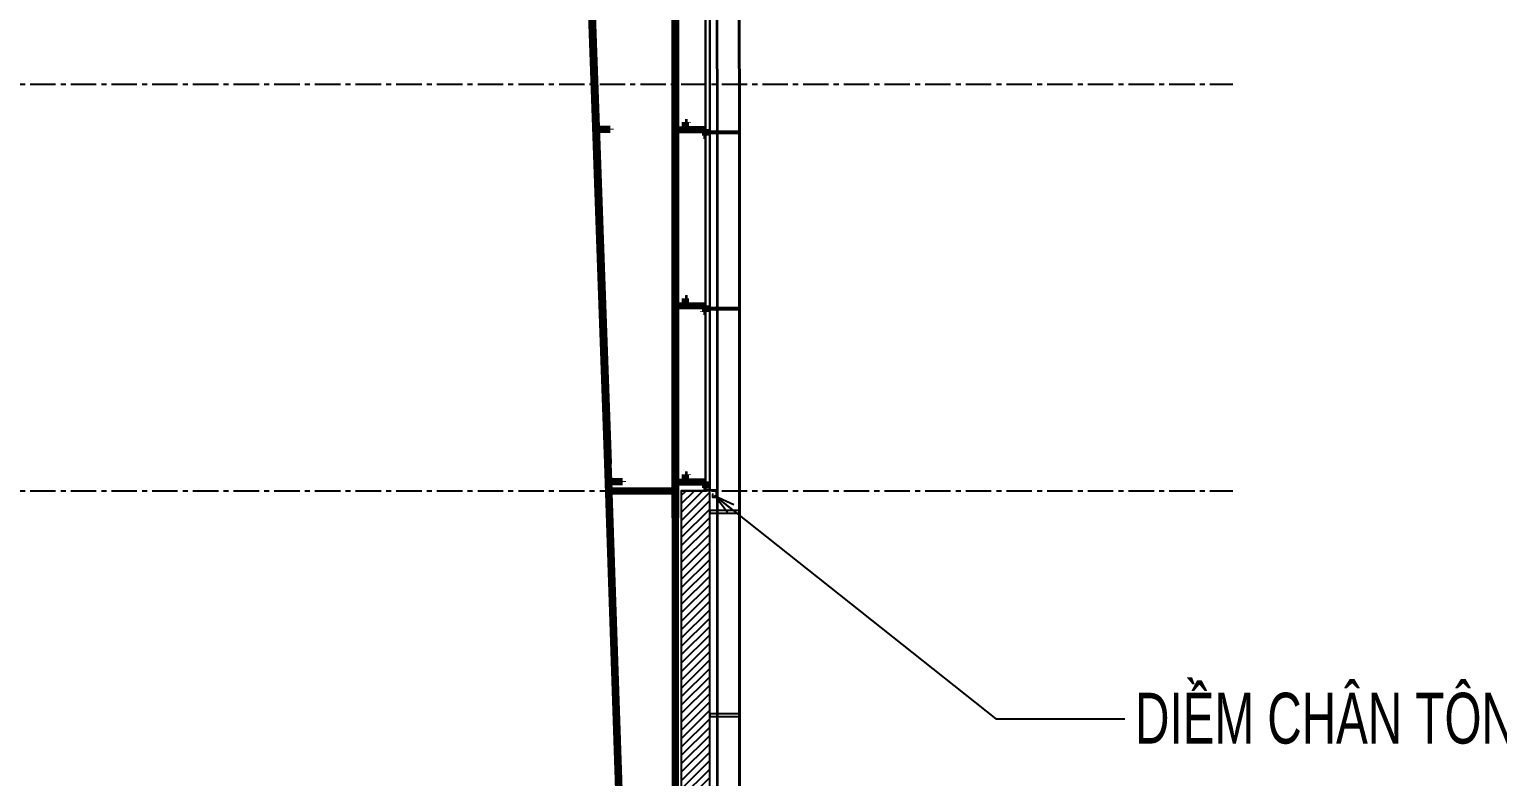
# Model space of a CAD drawing. Header units: inches. Extents: x 2 to 32666, y -5537 to 22.
# Drawn here: x 14762.9 to 14835.1, y -3882.3 to -3845.6 of the extents above; entities that cross this region are included whole.
import ezdxf

# ---------------------------------------------------------------- set-up
doc = ezdxf.new("R2010")
doc.units = ezdxf.units.IN
doc.header["$MEASUREMENT"] = 0
doc.linetypes.add('CENTER', pattern=[2, 1.25, -0.25, 0.25, -0.25])
doc.linetypes.add('DASHED2', pattern=[0.375, 0.25, -0.125])
for name, color, linetype in [('1', 1, 'Continuous'), ('2', 2, 'Continuous'), ('3', 3, 'Continuous'), ('4', 4, 'Continuous'), ('6', 6, 'Continuous'), ('9', 9, 'Continuous'), ('STRUCTURE', 1, 'Continuous'), ('Tim truc', 8, 'Continuous')]:
    doc.layers.add(name, color=color, linetype=linetype)
doc.styles.add('ST1', font='vnshx.shx', dxfattribs={"width": 0.7})
doc.styles.add('ST1H', font='vnshxh.shx', dxfattribs={"width": 0.7})
doc.dimstyles.new('175', dxfattribs={"dimtxt": 2.5, "dimasz": 1, "dimexe": 1, "dimexo": 0, "dimgap": 1, "dimtad": 1, "dimdec": 0, "dimlfac": 175, "dimzin": 0, "dimdsep": 46, "dimtxsty": 'ST1', "dimblk1": 'ARCHTICK', "dimblk2": 'ARCHTICK', "dimsah": 1, "dimcen": 1, "dimdle": 1, "dimclrd": 8, "dimclre": 8, "dimclrt": 3, "dimadec": 0, "dimazin": 0, "dimtfac": 1, "dimtdec": 0, "dimtix": 1, "dimtmove": 1, "dimatfit": 3, "dimldrblk": 'DOTSMALL', "dimfxl": 0, "dimtfill": 1, "dimtolj": 1, "dimtzin": 0, "dimlwd": -1, "dimlwe": -1, "dimarcsym": 0})

# ---------------------------------------------------------------- blocks, each defined once
blk = doc.blocks.new('HFR-1')
at = {"layer": 'STRUCTURE', "color": 1, "linetype": 'Continuous'}
for p, q in [((-6, 0), (6, 0)), ((-5, 1), (-3, 1)), ((5, 1), (3, 1)), ((-2, -1), (-3, -2)), ((-3, -2), (3, -1)), ((-3, -2), (3, -2)), ((-3, -2), (-2, -3)), ((-2, -2), (-3, -2)), ((-3, -2), (-2, -2)), ((-3, -3), (3, -3)), ((-3, -3), (-2, -3)), ((-2, -3), (-3, -3)), ((-2, -3), (-3, -4)), ((-3, -4), (3, -4)), ((-3, -4), (3, -4)), ((-3, -4), (-2, -4)), ((-3, -4), (-2, -5)), ((-2, -4), (-3, -4)), ((-3, -5), (3, -5)), ((-3, -5), (-2, -5)), ((-2, -5), (-3, -5)), ((-2, -5), (-3, -6)), ((-3, -6), (3, -6)), ((-3, -7), (3, -6)), ((-3, -6), (-2, -6)), ((-2, -6), (-3, -7)), ((-3, -7), (3, -7)), ((-3, -7), (-2, -7)), ((-3, -7), (-2, -8)), ((-2, -7), (-3, -7)), ((-3, -8), (3, -8)), ((-3, -8), (-2, -8)), ((-2, -8), (-3, -8)), ((-2, -8), (-3, -9)), ((-3, -9), (3, -9)), ((-3, -9), (-2, -9)), ((-3, -9), (3, -9)), ((-3, -9), (-2, -10)), ((-2, -9), (-3, -9)), ((-2, -10), (-3, -11)), ((-3, -10), (2, -10)), ((-3, -10), (-2, -10)), ((-2, -10), (-3, -10)), ((-3, -12), (1, -11)), ((-3, -11), (1, -11)), ((-3, -11), (-2, -11)), ((-2, -11), (-3, -12)), ((-3, -12), (-2, -12)), ((2, -1), (-2, -1)), ((-2, -3), (2, -2)), ((2, -2), (-2, -2)), ((-2, -2), (2, -2)), ((2, -2), (-2, -3)), ((-2, -3), (2, -3)), ((2, -3), (-2, -3)), ((-2, -4), (2, -4)), ((2, -4), (-2, -4)), ((-2, -5), (2, -5)), ((-2, -5), (2, -5)), ((2, -5), (-2, -5)), ((2, -5), (-2, -5)), ((-2, -6), (2, -6)), ((2, -6), (-2, -6)), ((-2, -7), (2, -7)), ((-2, -8), (2, -7)), ((2, -7), (-2, -7)), ((2, -7), (-2, -8)), ((-2, -8), (2, -8)), ((2, -8), (-2, -8)), ((-2, -9), (2, -9)), ((2, -9), (-2, -9)), ((1, -10), (-2, -10)), ((-2, -10), (2, -10)), ((-2, -10), (1, -10)), ((2, -10), (-2, -10)), ((-2, -11), (1, -11)), ((1, -11), (-2, -11)), ((-2, -12), (0, -12)), ((-2, -17), (-2, -12)), ((-2, -17), (-2, -17)), ((-2, -17), (0, -20)), ((-1, -17), (0, -20)), ((0, -19), (1, -17)), ((0, -20), (2, -17)), ((2, -2), (3, -1)), ((3, -1), (2, -1)), ((2, -2), (3, -2)), ((3, -2), (2, -2)), ((3, -3), (2, -2)), ((2, -3), (3, -3)), ((3, -4), (2, -3)), ((2, -4), (3, -4)), ((2, -5), (3, -4)), ((3, -4), (2, -4)), ((2, -5), (3, -5)), ((3, -5), (2, -5)), ((3, -6), (2, -5)), ((2, -6), (3, -6)), ((2, -7), (3, -6)), ((3, -6), (2, -6)), ((2, -7), (3, -7)), ((3, -7), (2, -7)), ((3, -8), (2, -7)), ((2, -8), (3, -8)), ((3, -9), (2, -8)), ((2, -9), (3, -9)), ((2, -10), (3, -9)), ((3, -9), (2, -9)), ((3, -11), (2, -10)), ((2, -10), (2, -10)), ((2, -16), (2, -10)), ((2, -10), (2, -10)), ((2, -10), (3, -10)), ((3, -10), (2, -10)), ((2, -10), (3, -10)), ((2, -11), (2, -11)), ((2, -11), (3, -11)), ((2, -11), (3, -11)), ((2, -11), (3, -11)), ((2, -12), (3, -11)), ((3, -11), (2, -11)), ((2, -11), (2, -11)), ((2, -17), (2, -12)), ((2, -12), (2, -12))]:
    blk.add_line(p, q, dxfattribs=at)
at = {"layer": 'STRUCTURE', "color": 1, "linetype": 'Continuous', "ltscale": 8}
for p in [(-3, 1), (3, 1)]:
    blk.add_line(p, (0, 1), dxfattribs=at)
at = {"layer": 'STRUCTURE', "color": 1, "linetype": 'DASHED2'}
for p in [(-2, 1), (2, 1)]:
    blk.add_line(p, (0, 0), dxfattribs=at)
at = {"layer": 'STRUCTURE', "color": 1, "linetype": 'Continuous', "ltscale": 8}
for centre, start, end in [((-5, 0), 130.41, 194.8062), ((5, 0), 345.1938, 49.59)]:
    blk.add_arc(centre, 0.801, start, end, dxfattribs=at)
at = {"layer": 'STRUCTURE', "color": 1, "linetype": 'Continuous'}
for centre, radius, start, end in [((-7, -9), 9.14, 58.065, 78.8402), ((5, -4), 3.83, 84.2039, 134.3621), ((-2, -17), 0.59, 34.2302, 144.5641), ((-1, -10), 1.93, 296.6041, 355.3922), ((0, -19), 0.331, 231.6348, 305.4287), ((2, -10), 0.444, 15.9762, 172.6971), ((-1, -16), 2.2, 324.0048, 357.8268)]:
    blk.add_arc(centre, radius, start, end, dxfattribs=at)
blk = doc.blocks.new('Short_Self_drilling')
at = {"layer": 'STRUCTURE', "color": 1, "linetype": 'Continuous'}
for p, q in [((6, 2), (-6, 2)), ((5, 4), (-5, 4)), ((-3, 3), (-5, 3)), ((3, 7), (-3, 7)), ((-3, 4), (-3, 7)), ((3, 3), (-3, 3)), ((-2, 3), (-2, 3)), ((6, 0), (0, 0)), ((2, 3), (2, 3)), ((2, -1), (2, 0)), ((3, 4), (3, 7)), ((5, 3), (3, 3)), ((3, -1), (-3, 0)), ((3, -3), (-3, -2)), ((3, -4), (-3, -3)), ((3, -6), (-3, -5)), ((3, -7), (-3, -6)), ((-2, -8), (-3, -8)), ((-2, -1), (-2, -1)), ((-2, -3), (-2, -2)), ((-2, -4), (-2, -4)), ((-2, -6), (-2, -5)), ((-2, -7), (-2, -7)), ((-2, -12), (-2, -8)), ((3, -9), (-1, -8)), ((2, -2), (2, -2)), ((2, -4), (2, -3)), ((2, -5), (2, -5)), ((2, -7), (2, -6)), ((2, -8), (2, -8)), ((2, -12), (2, -9))]:
    blk.add_line(p, q, dxfattribs=at)
blk.add_lwpolyline([(6, 1), (6, 2), (2, 3), (-2, 3), (-6, 2), (-6, 1)], close=True, dxfattribs=at)
for points in [[(-6, 1, -0.088869), (-6, 0), (0, 0)], [(0, 4), (0, 6, 0.338878), (-3, 6), (-3, 4)], [(3, 4), (3, 6, 0.338878), (0, 6), (0, 4)], [(0, -14), (-1, -12, -0.148657), (-1, -11), (-2, -8, -0.815006), (-1, -8, 0.150833), (-1, -9)], [(2, -12), (0, -14, -0.333596), (0, -14), (-2, -12)], [(2, -12), (2, -12, 0.52242), (1, -12), (0, -14)]]:
    blk.add_lwpolyline(points, format="xyb", dxfattribs=at)
for points in [[(3, -1), (2, -2), (-2, -1), (-3, 0), (-2, 0)], [(3, -3), (2, -3), (-2, -2), (-3, -2), (-2, -1), (2, -2), (3, -3)], [(3, -4), (2, -5), (-2, -4), (-3, -3), (-2, -3), (2, -4), (3, -4)], [(3, -6), (2, -6), (-2, -5), (-3, -5), (-2, -4), (2, -5), (3, -6)], [(3, -7), (2, -8), (-2, -7), (-3, -6), (-2, -6), (2, -7), (3, -7)], [(-2, -9), (-2, -8), (-3, -8), (-2, -7), (-2, -8)], [(-1, 0), (2, -1), (3, -1)], [(-1, -8), (2, -8), (3, -9)], [(3, -9), (2, -9), (-1, -9)]]:
    blk.add_lwpolyline(points, dxfattribs=at)
for centre, radius, start, end in [((-5, 3), 0.455, 109.7949, 250.2674), ((-3, 7), 0.429, 90.0311, 180.0311), ((3, 7), 0.429, 0.0311, 90.0311), ((5, 3), 0.435, 279.7276, 80.3347), ((10, 0), 3.74, 162.2963, 182.6103)]:
    blk.add_arc(centre, radius, start, end, dxfattribs=at)
blk = doc.blocks.new('_ArchTick')
at = {"color": 0, "linetype": 'ByBlock', "const_width": 0.15}
blk.add_lwpolyline([(-0.5, -0.5), (0.5, 0.5)], dxfattribs=at)

msp = doc.modelspace()

# ---------------------------------------------------------------- hatches: boundary and pattern name
at = {"layer": '9'}
h = msp.add_hatch(dxfattribs=at)
h.set_pattern_fill('ANSI31', color=256, scale=2.333333)
h.set_pattern_definition([(45, (-1232.51413, 641.4078), (-0.206239478, 0.206239478), [])])
h.paths.add_polyline_path([(14794.9226, -3908.2436), (14796.3226, -3908.2436), (14796.3226, -3868.2436), (14794.9226, -3868.2436)])

# ---------------------------------------------------------------- linework, layer by layer
at = {"layer": '1'}
for points in [[(14796.1226, -3850.5643), (14797.8043, -3850.5643), (14797.8043, -3850.6761), (14796.1226, -3850.6761)], [(14796.6816, -3850.5643), (14796.6273, -3850.5643), (14796.6273, -3850.6761), (14796.6816, -3850.6761)], [(14796.1226, -3859.231), (14797.8043, -3859.231), (14797.8043, -3859.3427), (14796.1226, -3859.3428)], [(14796.6816, -3859.231), (14796.6273, -3859.231), (14796.6273, -3859.3428), (14796.6816, -3859.3428)], [(14797.8074, -3869.2147), (14796.3226, -3869.2147), (14796.3226, -3869.3488), (14797.8074, -3869.3488)], [(14797.8074, -3879.2147), (14796.3226, -3879.2147), (14796.3226, -3879.3488), (14797.8074, -3879.3488)]]:
    msp.add_lwpolyline(points, close=True, dxfattribs=at)
at = {"layer": '2', "lineweight": 100}
for p, q in [((14789.9893, -3830.5674), (14791.2755, -3866.9134)), ((14790.0559, -3830.5651), (14791.3421, -3866.9111)), ((14794.5893, -3830.5651), (14794.5893, -3869.5769)), ((14794.6559, -3830.5651), (14794.6559, -3869.5769)), ((14795.1226, -3850.4735), (14795.1226, -3850.1202)), ((14795.1226, -3850.1202), (14795.2226, -3850.1202)), ((14795.2226, -3850.1302), (14795.1326, -3850.1302)), ((14795.1326, -3850.1302), (14795.1326, -3850.4635)), ((14795.2226, -3850.1202), (14795.2226, -3850.1302)), ((14790.7619, -3850.4402), (14791.4285, -3850.4402)), ((14790.7619, -3850.4402), (14790.7619, -3850.4735)), ((14790.7619, -3850.4735), (14791.4285, -3850.4735)), ((14791.4285, -3850.4402), (14791.4285, -3850.4735)), ((14794.6559, -3850.4735), (14795.1226, -3850.4735)), ((14796.0226, -3850.5069), (14794.6559, -3850.5069)), ((14795.1326, -3850.4635), (14795.1226, -3850.4535)), ((14795.1226, -3850.4735), (14796.1126, -3850.4735)), ((14795.1426, -3850.4735), (14795.1326, -3850.4635)), ((14795.1326, -3850.4635), (14796.1226, -3850.4635)), ((14796.0226, -3850.4735), (14796.0226, -3850.5069)), ((14796.0226, -3850.7769), (14796.0226, -3850.7669)), ((14796.0226, -3850.7669), (14796.1126, -3850.7669)), ((14796.1226, -3850.7769), (14796.0226, -3850.7769)), ((14796.1126, -3850.7669), (14796.1126, -3850.4735)), ((14796.1226, -3850.4635), (14796.1226, -3850.7769)), ((14795.1226, -3859.1402), (14795.1226, -3858.7869)), ((14795.1226, -3858.7869), (14795.2226, -3858.7869)), ((14795.2226, -3858.7969), (14795.1326, -3858.7969)), ((14795.1326, -3858.7969), (14795.1326, -3859.1302)), ((14795.2226, -3858.7869), (14795.2226, -3858.7969)), ((14794.6559, -3859.1402), (14795.1226, -3859.1402)), ((14796.0226, -3859.1735), (14794.6559, -3859.1735)), ((14795.1326, -3859.1302), (14795.1226, -3859.1202)), ((14795.1226, -3859.1402), (14796.1126, -3859.1402)), ((14795.1426, -3859.1402), (14795.1326, -3859.1302)), ((14795.1326, -3859.1302), (14796.1226, -3859.1302)), ((14796.0226, -3859.1402), (14796.0226, -3859.1735)), ((14796.0226, -3859.4435), (14796.0226, -3859.4335)), ((14796.0226, -3859.4335), (14796.1126, -3859.4335)), ((14796.1226, -3859.4435), (14796.0226, -3859.4435)), ((14796.1126, -3859.4335), (14796.1126, -3859.1402)), ((14796.1226, -3859.1302), (14796.1226, -3859.4435)), ((14791.3421, -3866.9111), (14791.2755, -3866.9134)), ((14791.331, -3866.911), (14791.2777, -3866.9128)), ((14791.2777, -3866.9128), (14792.6559, -3907.7769)), ((14791.331, -3866.911), (14792.7092, -3907.7751)), ((14791.3726, -3867.7735), (14791.3421, -3866.9111)), ((14795.1226, -3867.8069), (14795.1226, -3867.4535)), ((14795.1226, -3867.4535), (14795.2226, -3867.4535)), ((14795.2226, -3867.4635), (14795.1326, -3867.4635)), ((14795.1326, -3867.4635), (14795.1326, -3867.7969)), ((14795.2226, -3867.4535), (14795.2226, -3867.4635)), ((14791.3682, -3867.7735), (14792.0349, -3867.7735)), ((14791.3682, -3867.7735), (14791.3682, -3867.8069)), ((14791.3682, -3867.8069), (14792.0349, -3867.8069)), ((14791.3887, -3868.2269), (14791.3738, -3867.8069)), ((14791.376, -3868.2269), (14794.5893, -3868.2269)), ((14791.376, -3868.2269), (14791.376, -3868.2602)), ((14791.376, -3868.2602), (14794.5893, -3868.2602)), ((14792.0349, -3867.7735), (14792.0349, -3867.8069)), ((14794.5893, -3868.2269), (14794.5893, -3868.2602)), ((14794.6559, -3867.8069), (14795.1226, -3867.8069)), ((14796.0226, -3867.8402), (14794.6559, -3867.8402)), ((14795.1326, -3867.7969), (14795.1226, -3867.7869)), ((14795.1226, -3867.8069), (14796.1126, -3867.8069)), ((14795.1426, -3867.8069), (14795.1326, -3867.7969)), ((14795.1326, -3867.7969), (14796.1226, -3867.7969)), ((14796.0226, -3867.8069), (14796.0226, -3867.8402)), ((14796.0226, -3868.1102), (14796.0226, -3868.1002)), ((14796.0226, -3868.1002), (14796.1126, -3868.1002)), ((14796.1226, -3868.1102), (14796.0226, -3868.1102)), ((14796.1126, -3868.1002), (14796.1126, -3867.8069)), ((14796.1226, -3867.7969), (14796.1226, -3868.1102)), ((14794.6559, -3869.5769), (14794.5893, -3869.5769)), ((14794.6559, -3869.5769), (14794.6026, -3869.5769)), ((14794.6026, -3869.5769), (14794.6026, -3907.7769)), ((14794.6559, -3907.7769), (14794.6559, -3869.5769))]:
    msp.add_line(p, q, dxfattribs=at)
at = {"layer": '2', "lineweight": 0}
for p, q in [((14795.4226, -3850.5429), (14795.4226, -3850.3229)), ((14795.4226, -3850.5269), (14795.4226, -3850.3402)), ((14795.4226, -3850.5269), (14795.4226, -3850.3402)), ((14795.4226, -3850.5602), (14795.4226, -3850.3402)), ((14795.8226, -3850.5269), (14795.8226, -3850.3402)), ((14795.8226, -3850.5269), (14795.8226, -3850.3402)), ((14795.8226, -3850.5602), (14795.8226, -3850.3402)), ((14795.8226, -3850.5269), (14795.8226, -3850.4635)), ((14795.8226, -3850.5269), (14795.8226, -3850.4635)), ((14795.4226, -3859.2269), (14795.4226, -3859.0069)), ((14795.4226, -3859.1935), (14795.4226, -3859.0069)), ((14795.4226, -3859.1935), (14795.4226, -3859.0069)), ((14795.4226, -3859.1935), (14795.4226, -3859.1302)), ((14795.4226, -3859.1935), (14795.4226, -3859.1302)), ((14795.8226, -3859.2269), (14795.8226, -3859.0069)), ((14795.8226, -3859.1935), (14795.8226, -3859.0069)), ((14795.8226, -3859.1935), (14795.8226, -3859.0069)), ((14795.8226, -3859.1935), (14795.8226, -3859.1302)), ((14795.8226, -3859.1935), (14795.8226, -3859.1302)), ((14795.4226, -3867.8762), (14795.4226, -3867.6562)), ((14795.4226, -3867.8602), (14795.4226, -3867.6735)), ((14795.4226, -3867.8602), (14795.4226, -3867.6735)), ((14795.4226, -3867.8935), (14795.4226, -3867.6735)), ((14795.8226, -3867.8602), (14795.8226, -3867.6735)), ((14795.8226, -3867.8602), (14795.8226, -3867.6735)), ((14795.8226, -3867.8935), (14795.8226, -3867.6735)), ((14795.8226, -3867.8602), (14795.8226, -3867.7969)), ((14795.8226, -3867.8602), (14795.8226, -3867.7969))]:
    msp.add_line(p, q, dxfattribs=at)
at = {"layer": '3'}
for p, q in [((14796.1226, -3868.1635), (14796.1226, -3836.193)), ((14796.136, -3868.1635), (14796.136, -3836.193)), ((14796.3226, -3868.1635), (14796.3226, -3836.193)), ((14796.336, -3868.1635), (14796.336, -3836.193)), ((14796.1226, -3868.1635), (14796.336, -3868.1635))]:
    msp.add_line(p, q, dxfattribs=at)
at = {"layer": '4'}
for points in [[(14796.6975, -3910.5769), (14796.6714, -3826.4594), (14796.6365, -3826.3554), (14796.6365, -3825.5625), (14797.8291, -3825.5625), (14797.8291, -3826.3554), (14797.7942, -3826.4594), (14797.8202, -3910.5769)], [(14796.7347, -3910.5769), (14796.7087, -3826.4533), (14796.6737, -3826.3493), (14796.6737, -3825.5625)], [(14797.783, -3910.5769), (14797.7569, -3826.4533), (14797.7919, -3826.3493), (14797.7919, -3825.5625)]]:
    msp.add_lwpolyline(points, dxfattribs=at)
at = {"layer": '6'}
msp.add_lwpolyline([(14796.4626, -3868.4202), (14796.4626, -3868.5535), (14796.6626, -3868.5535), (14796.6626, -3868.2202), (14796.1293, -3868.1955), (14796.1293, -3867.7288), (14796.1226, -3867.7288), (14796.1226, -3868.2019), (14796.656, -3868.2265), (14796.656, -3868.5468), (14796.4693, -3868.5468), (14796.4693, -3868.4202)], close=True, dxfattribs=at)
at = {"layer": '9'}
msp.add_lwpolyline([(14794.9226, -3908.2436), (14796.3226, -3908.2436), (14796.3226, -3868.2436), (14794.9226, -3868.2436)], close=True, dxfattribs=at)
at = {"layer": 'Tim truc', "linetype": 'CENTER'}
for p, q in [((14794.6559, -3942.0137), (14794.6559, -3784.9102)), ((14318.9145, -3848.2436), (14822.0456, -3848.2436)), ((14318.9145, -3868.2436), (14822.0456, -3868.2436))]:
    msp.add_line(p, q, dxfattribs=at)

# ---------------------------------------------------------------- block references
at = {"color": 1, "xscale": 0.004800000000371523, "yscale": 0.004800000000371523, "zscale": 0.004800000000371523, "rotation": 269.9688724504064}
msp.add_blockref('Short_Self_drilling', (14796.1325, -3868.0118), dxfattribs=at)
at = {"color": 8, "extrusion": (0, 0, -1), "xscale": -0.002984197437293001, "yscale": 0.002984197437293001, "zscale": -0.002984197437293001, "rotation": 89.9999999999574}
msp.add_blockref('HFR-1', (-14796.1352, -3867.9527), dxfattribs=at)

# ---------------------------------------------------------------- texts
at = {"layer": '3', "style": 'ST1H', "width": 0.7}
msp.add_text('diÒm ch©n t«n dc1', height=2.5, dxfattribs=at).set_placement((14817.2343, -3880.6812))

# ---------------------------------------------------------------- leaders
at = {"layer": '1'}
msp.add_leader([(14796.5659, -3868.4961), (14810.3951, -3879.47), (14816.7237, -3879.47)], dimstyle='175', override={"dimgap": 1, "dimtad": 0, "dimldrblk": 'Open30'}, dxfattribs=at)

doc.saveas('drawing.dxf')
